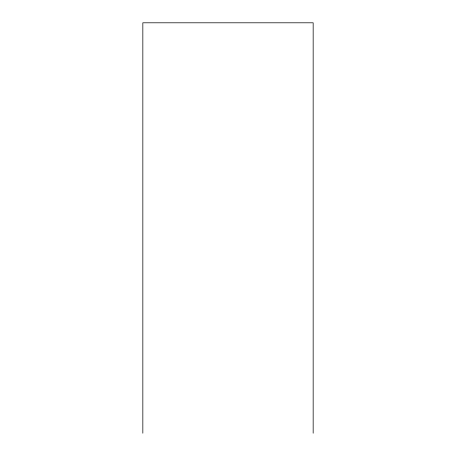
<?xml version="1.0" encoding="UTF-8"?>
<svg xmlns="http://www.w3.org/2000/svg" width="456" height="456" viewBox="0 0 456 456"><rect width="100%" height="100%" fill="white"/><g stroke="black" fill="none" stroke-linecap="round" stroke-linejoin="round"><path stroke-width="0.68" d="M313.164 433.2L313.164 22.8L142.836 22.8L142.836 433.2"/></g></svg>
